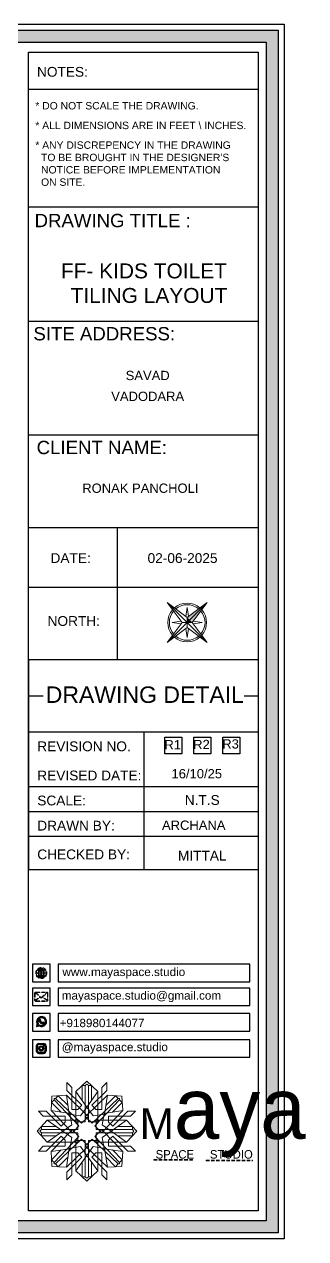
# Model space of a CAD drawing. Header units: millimetres. Extents: x 56222 to 3066687, y -650199 to -121287.
# Drawn here: x 156781.1 to 156818.9, y -180410.4 to -180247.1 of the extents above; entities that cross this region are included whole.
import ezdxf
from ezdxf.enums import TextEntityAlignment as Align

# ---------------------------------------------------------------- set-up
doc = ezdxf.new("R2010")
doc.units = ezdxf.units.MM
doc.header["$MEASUREMENT"] = 0
doc.linetypes.add('DASHEDX2', pattern=[1.5, 1, -0.5])
for name, color, linetype, lineweight in [('Dimension', 10, 'DASHEDX2', 20), ('NAME PLATE', 7, 'Continuous', 25), ('title block', 7, 'Continuous', 9)]:
    doc.layers.add(name, color=color, linetype=linetype, lineweight=lineweight)
doc.styles.add('Arial', font='arial.ttf')
doc.styles.get("Standard").update_dxf_attribs({"font": 'arial.ttf', "height": 6})

# ---------------------------------------------------------------- blocks, each defined once
blk = doc.blocks.new('FSFSF')
at = {"color": 42, "lineweight": 5, "true_color": 0xe0ac11}
for p, q in [((28600.03, 143.51), (28600.03, 140.16)), ((28602.15, 141.41), (28600.03, 143.51)), ((28602.15, 141.41), (28602.15, 131.95)), ((28603.86, 139.69), (28608.58, 144.08)), ((28607.9, 142.22), (28606.58, 142.22)), ((28606.58, 142.22), (28606.58, 135.84)), ((28607.9, 142.22), (28608.58, 142.85)), ((28607.9, 142.22), (28607.9, 126.58)), ((28613.31, 139.69), (28608.58, 144.08)), ((28609.27, 142.22), (28608.59, 142.85)), ((28609.27, 142.22), (28609.27, 126.58)), ((28609.27, 142.22), (28610.59, 142.22)), ((28610.59, 142.22), (28610.59, 135.84)), ((28615.02, 141.41), (28617.14, 143.51)), ((28615.02, 141.41), (28615.02, 131.95)), ((28617.14, 143.51), (28617.14, 140.16)), ((28593.19, 131.45), (28593.54, 137.71)), ((28593.39, 135), (28594.56, 136.12)), ((28599.8, 138.06), (28593.54, 137.71)), ((28595.12, 136.69), (28594.53, 136.69)), ((28594.56, 136.12), (28594.56, 136.71)), ((28605.17, 124.98), (28594.56, 136.12)), ((28596.24, 137.86), (28595.12, 136.69)), ((28606.27, 126.08), (28595.12, 136.69)), ((28596.24, 137.86), (28600.47, 133.65)), ((28601.03, 130), (28599.8, 138.06)), ((28599.8, 138.05), (28608.58, 129.56)), ((28606.47, 133.76), (28600.03, 140.16)), ((28603.86, 126.58), (28603.86, 139.69)), ((28603.86, 139.69), (28608.58, 133.02)), ((28613.31, 139.69), (28608.59, 133.02)), ((28617.37, 138.05), (28608.59, 129.56)), ((28610.7, 133.76), (28617.14, 140.16)), ((28610.9, 126.08), (28622.05, 136.69)), ((28612.02, 124.98), (28622.62, 136.12)), ((28613.31, 126.58), (28613.31, 139.69)), ((28616.14, 130), (28617.37, 138.06)), ((28620.93, 137.86), (28616.7, 133.65)), ((28617.37, 138.06), (28623.63, 137.71)), ((28620.93, 137.86), (28622.05, 136.69)), ((28622.05, 136.69), (28622.64, 136.69)), ((28622.62, 136.12), (28622.62, 136.71)), ((28623.8, 135), (28622.62, 136.12)), ((28624, 131.45), (28623.65, 137.71)), ((28587.73, 131.22), (28591.08, 131.22)), ((28589.84, 129.1), (28587.73, 131.22)), ((28597.49, 124.78), (28591.08, 131.22)), ((28593.19, 131.45), (28601.69, 122.67)), ((28601.25, 130.22), (28593.19, 131.45)), ((28593.39, 135), (28597.6, 130.78)), ((28604.75, 131.95), (28602.15, 131.95)), ((28606.47, 133.76), (28604.75, 131.95)), ((28605.86, 129.18), (28608.58, 133.02)), ((28611.31, 129.18), (28608.59, 133.02)), ((28610.7, 133.76), (28612.42, 131.95)), ((28612.42, 131.95), (28615.02, 131.95)), ((28623.99, 131.45), (28615.5, 122.67)), ((28615.94, 130.22), (28624, 131.45)), ((28623.8, 135), (28619.59, 130.78)), ((28619.7, 124.78), (28626.1, 131.22)), ((28629.45, 131.22), (28626.1, 131.22)), ((28627.34, 129.1), (28629.45, 131.22)), ((28591.56, 127.39), (28587.17, 122.66)), ((28589.84, 129.1), (28599.29, 129.1)), ((28604.66, 127.39), (28591.56, 127.39)), ((28591.56, 127.39), (28598.23, 122.67)), ((28597.49, 124.78), (28599.29, 126.5)), ((28602.07, 125.39), (28598.23, 122.67)), ((28599.29, 126.5), (28599.29, 129.1)), ((28605.86, 129.18), (28601.03, 130)), ((28602.07, 125.39), (28601.25, 130.22)), ((28603.68, 126.54), (28603.68, 127.39)), ((28604.66, 126.54), (28603.68, 126.54)), ((28604.71, 127.57), (28603.86, 127.57)), ((28607.9, 126.58), (28603.86, 126.58)), ((28604.66, 123.35), (28604.66, 127.39)), ((28604.7, 126.58), (28604.71, 127.57)), ((28606.27, 126.08), (28608.58, 128.27)), ((28607.9, 128.92), (28608.58, 129.56)), ((28607.9, 128.92), (28608.58, 128.27)), ((28609.27, 128.92), (28608.59, 129.56)), ((28609.27, 128.92), (28608.59, 128.27)), ((28610.9, 126.08), (28608.59, 128.27)), ((28609.27, 126.58), (28613.31, 126.58)), ((28611.31, 129.18), (28616.14, 130)), ((28612.46, 126.58), (28612.46, 127.57)), ((28612.46, 127.57), (28613.31, 127.57)), ((28612.52, 123.35), (28612.52, 127.39)), ((28612.52, 127.39), (28625.63, 127.39)), ((28612.52, 126.54), (28613.51, 126.54)), ((28613.51, 126.54), (28613.51, 127.39)), ((28615.12, 125.39), (28615.94, 130.22)), ((28615.12, 125.39), (28618.96, 122.67)), ((28627.34, 129.1), (28617.89, 129.1)), ((28617.89, 126.5), (28617.89, 129.1)), ((28619.7, 124.78), (28617.89, 126.5)), ((28625.63, 127.39), (28618.96, 122.67)), ((28625.63, 127.39), (28630.02, 122.66)), ((28591.56, 117.94), (28587.17, 122.66)), ((28589.03, 123.35), (28588.4, 122.67)), ((28589.03, 121.98), (28588.4, 122.65)), ((28589.03, 123.35), (28589.03, 124.67)), ((28589.03, 124.67), (28595.4, 124.67)), ((28589.03, 123.35), (28604.66, 123.35)), ((28589.03, 121.98), (28604.66, 121.98)), ((28589.03, 121.98), (28589.03, 120.66)), ((28589.03, 120.66), (28595.4, 120.66)), ((28597.49, 120.54), (28591.08, 114.11)), ((28591.56, 117.94), (28598.23, 122.65)), ((28593.19, 113.88), (28601.69, 122.65)), ((28605.17, 120.35), (28594.56, 109.2)), ((28597.49, 120.54), (28599.29, 118.83)), ((28602.07, 119.94), (28598.23, 122.65)), ((28602.33, 123.35), (28601.69, 122.67)), ((28602.33, 121.98), (28601.69, 122.65)), ((28602.33, 123.35), (28602.97, 122.67)), ((28602.33, 121.98), (28602.97, 122.65)), ((28605.17, 124.98), (28602.97, 122.67)), ((28605.17, 120.35), (28602.97, 122.65)), ((28604.66, 121.98), (28604.66, 117.94)), ((28612.02, 124.98), (28614.21, 122.67)), ((28612.02, 120.35), (28614.21, 122.65)), ((28612.02, 120.35), (28622.62, 109.2)), ((28628.16, 123.35), (28612.52, 123.35)), ((28612.52, 121.98), (28612.52, 117.94)), ((28628.16, 121.98), (28612.52, 121.98)), ((28614.85, 123.35), (28614.21, 122.67)), ((28614.85, 121.98), (28614.21, 122.65)), ((28614.85, 123.35), (28615.5, 122.67)), ((28614.85, 121.98), (28615.5, 122.65)), ((28615.12, 119.94), (28618.96, 122.65)), ((28623.99, 113.88), (28615.5, 122.65)), ((28619.7, 120.54), (28617.89, 118.83)), ((28625.63, 117.94), (28618.96, 122.65)), ((28619.7, 120.54), (28626.1, 114.11)), ((28628.16, 124.67), (28621.78, 124.67)), ((28628.16, 120.66), (28621.78, 120.66)), ((28625.63, 117.94), (28630.02, 122.66)), ((28628.16, 123.35), (28628.16, 124.67)), ((28628.16, 123.35), (28628.78, 122.67)), ((28628.16, 121.98), (28628.78, 122.65)), ((28628.16, 121.98), (28628.16, 120.66)), ((28589.84, 116.23), (28587.73, 114.11)), ((28589.84, 116.23), (28599.29, 116.23)), ((28604.66, 117.94), (28591.56, 117.94)), ((28601.25, 115.1), (28593.19, 113.87)), ((28606.27, 119.15), (28595.12, 108.54)), ((28599.29, 118.83), (28599.29, 116.23)), ((28599.8, 107.17), (28608.58, 115.67)), ((28601.03, 115.23), (28599.8, 107.17)), ((28605.86, 116.05), (28601.03, 115.23)), ((28602.07, 119.94), (28601.25, 115.1)), ((28604.66, 118.78), (28603.68, 118.78)), ((28603.68, 118.78), (28603.68, 117.94)), ((28607.9, 118.65), (28603.86, 118.65)), ((28603.86, 118.65), (28603.86, 105.54)), ((28604.71, 117.66), (28603.86, 117.66)), ((28604.7, 118.65), (28604.71, 117.66)), ((28605.86, 116.05), (28608.58, 112.21)), ((28606.27, 119.15), (28608.58, 116.96)), ((28607.9, 103.01), (28607.9, 118.65)), ((28607.9, 116.31), (28608.58, 116.96)), ((28607.9, 116.31), (28608.58, 115.67)), ((28610.9, 119.15), (28608.59, 116.96)), ((28609.27, 116.31), (28608.59, 116.96)), ((28609.27, 116.31), (28608.59, 115.67)), ((28611.31, 116.05), (28608.59, 112.21)), ((28617.37, 107.17), (28608.59, 115.67)), ((28609.27, 118.65), (28613.31, 118.65)), ((28609.27, 103.01), (28609.27, 118.65)), ((28610.9, 119.15), (28622.05, 108.54)), ((28611.31, 116.05), (28616.14, 115.23)), ((28612.46, 118.65), (28612.46, 117.66)), ((28612.46, 117.66), (28613.31, 117.66)), ((28612.52, 118.78), (28613.51, 118.78)), ((28612.52, 117.94), (28625.63, 117.94)), ((28613.31, 118.65), (28613.31, 105.54)), ((28613.51, 118.78), (28613.51, 117.94)), ((28615.12, 119.94), (28615.94, 115.1)), ((28615.94, 115.1), (28624, 113.87)), ((28616.14, 115.23), (28617.37, 107.17)), ((28617.89, 118.83), (28617.89, 116.23)), ((28627.34, 116.23), (28617.89, 116.23)), ((28627.34, 116.23), (28629.45, 114.11)), ((28587.73, 114.11), (28591.08, 114.11)), ((28593.19, 113.87), (28593.54, 107.62)), ((28593.39, 110.32), (28597.6, 114.55)), ((28593.39, 110.32), (28594.56, 109.2)), ((28596.24, 107.37), (28600.47, 111.58)), ((28606.47, 111.47), (28600.03, 105.07)), ((28602.15, 103.82), (28602.15, 113.27)), ((28604.75, 113.27), (28602.15, 113.27)), ((28603.86, 105.54), (28608.58, 112.21)), ((28606.47, 111.47), (28604.75, 113.27)), ((28613.31, 105.54), (28608.59, 112.21)), ((28610.7, 111.47), (28612.42, 113.27)), ((28610.7, 111.47), (28617.14, 105.07)), ((28612.42, 113.27), (28615.02, 113.27)), ((28615.02, 103.82), (28615.02, 113.27)), ((28620.93, 107.37), (28616.7, 111.58)), ((28623.8, 110.32), (28619.59, 114.55)), ((28623.8, 110.32), (28622.62, 109.2)), ((28624, 113.87), (28623.65, 107.62)), ((28629.45, 114.11), (28626.1, 114.11)), ((28599.8, 107.17), (28593.54, 107.52)), ((28595.12, 108.54), (28594.53, 108.54)), ((28594.56, 109.2), (28594.56, 108.61)), ((28596.24, 107.37), (28595.12, 108.54)), ((28600.03, 101.71), (28600.03, 105.07)), ((28603.86, 105.54), (28608.58, 101.15)), ((28606.58, 103.01), (28606.58, 109.38)), ((28613.31, 105.54), (28608.58, 101.15)), ((28610.59, 103.01), (28610.59, 109.38)), ((28617.14, 101.71), (28617.14, 105.07)), ((28617.37, 107.17), (28623.63, 107.52)), ((28620.93, 107.37), (28622.05, 108.54)), ((28622.05, 108.54), (28622.64, 108.54)), ((28622.62, 109.2), (28622.62, 108.61)), ((28602.15, 103.82), (28600.03, 101.71)), ((28607.9, 103.01), (28606.58, 103.01)), ((28607.9, 103.01), (28608.58, 102.38)), ((28609.27, 103.01), (28608.59, 102.38)), ((28609.27, 103.01), (28610.59, 103.01)), ((28615.02, 103.82), (28617.14, 101.71))]:
    blk.add_line(p, q, dxfattribs=at)
blk = doc.blocks.new('hgwg')
at = {"layer": 'Dimension', "true_color": 0xd39e00}
h = blk.add_hatch(color=42, dxfattribs=at)
h.dxf.hatch_style = 1
h.paths.add_polyline_path([(27505.71, 45.05), (27494.27, 45.05), (27494.27, 44.9), (27505.71, 44.9)])
h = blk.add_hatch(color=42, dxfattribs=at)
h.dxf.hatch_style = 1
h.paths.add_polyline_path([(27523.3, 44.9), (27509.68, 44.9), (27509.68, 44.75), (27523.3, 44.75)])
at = {"layer": 'Dimension', "color": 42, "true_color": 0xd39e00}
for p, q in [((27494.27, 45.05), (27505.71, 45.05)), ((27494.27, 44.9), (27494.27, 45.05)), ((27494.27, 44.9), (27505.71, 44.9)), ((27505.71, 45.05), (27505.71, 44.9)), ((27509.68, 44.9), (27523.3, 44.9)), ((27509.68, 44.9), (27509.68, 44.75)), ((27509.68, 44.75), (27523.3, 44.75)), ((27523.3, 44.75), (27523.3, 44.9))]:
    blk.add_line(p, q, dxfattribs=at)
at = {"layer": 'Dimension', "color": 42, "true_color": 0xd39e00, "attachment_point": 1}
for s, width, insert, char_height in [('{\\fCinzel|b0|i0|c0|p2;\\H1.5x;M\\fAmsterdam One|b0|i0|c0|p2;\\H2x;aya}', 85.3277, (27490.17, 69.17), 6), ('{\\fCinzel|b0|i0|c0|p2;SPACE     STUDIO}', 66.129, (27494.83, 47.86), 2.5)]:
    blk.add_mtext_dynamic_manual_height_columns(s, width=width, gutter_width=30, heights=[0], dxfattribs=dict(at, insert=insert, char_height=char_height))
blk = doc.blocks.new('QEGW4TG')
at = {"layer": 'Dimension', "true_color": 0x000000}
h = blk.add_hatch(color=18, dxfattribs=at)
h.dxf.hatch_style = 1
h.paths.add_polyline_path([(2.69, 1.93, 0.170513), (2.95, 1.97, 0.190337), (3.11, 2.18, 0.316231), (3.07, 2.28), (2.79, 2.37, 0.273721), (2.69, 2.34, 0.040749), (2.63, 2.27, -0.441282), (2.53, 2.25, -0.11828), (2.06, 2.64, -0.441282), (2.07, 2.74, 0.040749), (2.13, 2.81, 0.290083), (2.14, 2.92), (2.01, 3.18, 0.316231), (1.91, 3.2, 0.190337), (1.73, 3, 0.170513), (1.72, 2.74, 0.252784)], flags=0)
h.paths.add_polyline_path([(1.19, 1.98), (1.03, 1.3, 0.550912), (1.11, 1.23), (1.75, 1.39, 6.344125)])
h.paths.add_polyline_path([(1.81, 1.7), (1.4, 1.6), (1.5, 2.03, -9.071339)], flags=16)
h.paths.add_polyline_path([(3.11, 2.16, -0.17811), (2.95, 1.97, -0.170513), (2.69, 1.93, -0.252784), (1.72, 2.74, -0.170513), (1.73, 3, -0.17811), (1.89, 3.19, -0.370089), (2.01, 3.18), (2.14, 2.92, -0.307185), (2.13, 2.8, -0.041087), (2.06, 2.73, 0.321676), (2.05, 2.65, 0.126524), (2.55, 2.24, 0.312216), (2.62, 2.26, -0.041087), (2.68, 2.34, -0.290673), (2.79, 2.37), (3.07, 2.28, -0.370089)], flags=0)
h = blk.add_hatch(color=18, dxfattribs=at)
h.dxf.hatch_style = 1
h.paths.add_polyline_path([(2.79, 2.37, 0.273721), (2.69, 2.34, 0.040749), (2.63, 2.27, -0.441282), (2.53, 2.25, -0.11828), (2.06, 2.64, -0.441282), (2.07, 2.74, 0.040749), (2.13, 2.81, 0.290083), (2.14, 2.92), (2.01, 3.18, 0.316231), (1.91, 3.2, 0.190337), (1.73, 3, 0.170513), (1.72, 2.74, 0.252784), (2.69, 1.93, 0.170513), (2.95, 1.97, 0.190337), (3.11, 2.18, 0.316231), (3.07, 2.28)])
for p, q in [((1.19, 1.98), (1.03, 1.3)), ((1.1, 1.23), (1.75, 1.39)), ((1.5, 2.03), (1.4, 1.6)), ((1.4, 1.6), (1.81, 1.7)), ((2.01, 3.18), (2.14, 2.92)), ((3.07, 2.28), (2.8, 2.36))]:
    blk.add_line(p, q)
blk.add_lwpolyline([(0, 0), (4.68, 0), (4.68, 4.68), (0, 4.68)], close=True)
for centre, radius, start, end in [((2.39, 2.56), 1.34, 241.4727, 205.6422), ((2.39, 2.56), 1.04, 235.9962, 210.8333), ((1.09, 1.29), 0.0598, 164.8483, 282.1458), ((2.09, 2.87), 0.39, 159.7007, 198.4072), ((2.96, 3.23), 1.33, 201.4218, 258.1669), ((2.07, 2.87), 0.364, 118.9685, 159.3648), ((1.94, 3.12), 0.0896, 41.8985, 123.1344), ((2.11, 2.68), 0.066, 135.9932, 224.8892), ((1.67, 3.16), 0.586, 312.4617, 321.8728), ((3.12, 3.42), 1.31, 216.5455, 243.5279), ((2.05, 2.87), 0.104, 320.3924, 28.6971), ((2.57, 2.3), 0.066, 234.2482, 323.1441), ((3.11, 1.94), 0.586, 137.2645, 146.6756), ((2.76, 2.27), 0.104, 70.4402, 138.745), ((2.75, 2.31), 0.39, 260.7301, 299.4366), ((2.76, 2.29), 0.364, 299.7725, 340.1688), ((3.03, 2.2), 0.0896, 336.0029, 57.2388)]:
    blk.add_arc(centre, radius, start, end)
blk = doc.blocks.new('ASGERG')
at = {"layer": 'Dimension', "true_color": 0x000000}
h = blk.add_hatch(color=18, dxfattribs=at)
h.dxf.hatch_style = 1
h.paths.add_polyline_path([(0.99, 1.7, 0.353872), (1.69, 1.03), (2.96, 1.03, 0.353872), (3.66, 1.7), (3.66, 2.99, 0.353872), (2.96, 3.67), (1.69, 3.67, 0.353872), (0.99, 2.99)])
h.paths.add_polyline_path([(1.27, 2.97, -0.353872), (1.72, 3.4), (2.94, 3.4, -0.353872), (3.38, 2.97), (3.38, 1.72, -0.353872), (2.94, 1.3), (1.72, 1.3, -0.353872), (1.27, 1.72)], flags=16)
h.paths.add_polyline_path([(3.02, 2.35, -1), (1.64, 2.35, -1)], flags=0)
h.paths.add_polyline_path([(2.74, 2.35, -1), (1.92, 2.35, -1)], flags=0)
h.paths.add_polyline_path([(2.86, 3.02, -1), (3.19, 3.02, -1)], flags=0)
h.paths.add_polyline_path([(1.64, 2.35, 1), (3.02, 2.35, 1)], flags=0)
h = blk.add_hatch(color=18, dxfattribs=at)
h.dxf.hatch_style = 1
h.paths.add_polyline_path([(1.64, 2.35, 1), (3.02, 2.35, 1)])
h.paths.add_polyline_path([(2.74, 2.35, -1), (1.92, 2.35, -1)], flags=16)
h = blk.add_hatch(color=18, dxfattribs=at)
h.dxf.hatch_style = 1
h.paths.add_polyline_path([(3.19, 3.02, 1), (2.86, 3.02, 1)])
for p, q in [((1.69, 3.67), (2.96, 3.67)), ((2.94, 3.4), (1.72, 3.4)), ((0.99, 2.99), (0.99, 1.7)), ((1.27, 2.97), (1.27, 1.72)), ((1.69, 1.03), (2.96, 1.03)), ((2.94, 1.3), (1.72, 1.3)), ((3.38, 2.97), (3.38, 1.72)), ((3.66, 2.99), (3.66, 1.7))]:
    blk.add_line(p, q)
blk.add_lwpolyline([(0, 0), (4.68, 0), (4.68, 4.68), (0, 4.68)], close=True)
for centre, radius in [((2.33, 2.35), 0.694), ((2.33, 2.35), 0.414), ((3.02, 3.02), 0.168)]:
    blk.add_circle(centre, radius)
for centre, radius, start, end in [((1.76, 2.89), 0.778, 94.8631, 172.8127), ((1.76, 2.91), 0.491, 94.8631, 172.8127), ((2.9, 2.91), 0.491, 7.1873, 85.1369), ((2.89, 2.89), 0.778, 7.1873, 85.1369), ((1.76, 1.8), 0.778, 187.1873, 265.1369), ((1.76, 1.78), 0.491, 187.1873, 265.1369), ((2.9, 1.78), 0.491, 274.8631, 352.8127), ((2.89, 1.8), 0.778, 274.8631, 352.8127)]:
    blk.add_arc(centre, radius, start, end)
blk = doc.blocks.new('ETYETE')
at = {"layer": 'Dimension', "true_color": 0x000000}
h = blk.add_hatch(color=18, dxfattribs=at)
h.dxf.hatch_style = 1
h.paths.add_polyline_path([(3.76, 1.14, 0.414214), (4.12, 1.5), (4.12, 3.29, 0.414214), (3.76, 3.65), (0.92, 3.65, 0.414214), (0.56, 3.29), (0.56, 1.5, 0.414214), (0.92, 1.14)])
h.paths.add_polyline_path([(2.61, 2.22), (3.92, 1.34, -0.198912), (3.76, 1.28), (0.92, 1.28, -0.198912), (0.76, 1.34), (2.08, 2.22), (2.34, 1.98)], flags=16)
h.paths.add_polyline_path([(2.34, 2.16), (0.89, 3.51, -0.028783), (0.92, 3.52), (3.76, 3.52, -0.028783), (3.79, 3.51)], flags=16)
h.paths.add_polyline_path([(2.71, 2.32), (3.92, 3.45, -0.202482), (3.99, 3.29), (3.99, 1.5, -0.043076), (3.98, 1.46)], flags=16)
h.paths.add_polyline_path([(1.98, 2.32), (0.7, 1.46, -0.043076), (0.7, 1.5), (0.7, 3.29, -0.202482), (0.76, 3.45)], flags=16)
blk.add_lwpolyline([(0, 0), (4.68, 0), (4.68, 4.68), (0, 4.68)], close=True)
at = {"layer": 'Dimension', "color": 18, "true_color": 0x000000}
for p, q in [((0.56, 3.29), (0.56, 1.5)), ((0.7, 3.29), (0.7, 1.5)), ((0.76, 3.45), (1.98, 2.32)), ((0.89, 3.51), (2.34, 2.16)), ((0.92, 3.65), (3.76, 3.65)), ((0.92, 3.52), (3.76, 3.52)), ((2.34, 2.16), (3.79, 3.51)), ((2.71, 2.32), (3.92, 3.45)), ((3.99, 3.29), (3.99, 1.5)), ((4.12, 3.29), (4.12, 1.5)), ((0.7, 1.46), (1.98, 2.32)), ((0.76, 1.34), (2.08, 2.22)), ((0.92, 1.28), (3.76, 1.28)), ((0.92, 1.14), (3.76, 1.14)), ((2.08, 2.22), (2.34, 1.98)), ((2.34, 1.98), (2.61, 2.22)), ((3.92, 1.34), (2.61, 2.22)), ((3.98, 1.46), (2.71, 2.32))]:
    blk.add_line(p, q, dxfattribs=at)
for centre, radius, start, end in [((0.92, 3.29), 0.358, 90, 180), ((0.92, 3.29), 0.224, 134.2136, 180), ((0.92, 3.29), 0.224, 90, 96.5948), ((3.76, 3.29), 0.358, 0, 90), ((3.76, 3.29), 0.224, 83.4052, 90), ((3.76, 3.29), 0.224, 0, 45.7864), ((0.92, 1.5), 0.358, 180, 270), ((0.92, 1.5), 0.224, 180, 189.8662), ((0.92, 1.5), 0.224, 225, 270), ((3.76, 1.5), 0.358, 270, 0), ((3.76, 1.5), 0.224, 270, 315), ((3.76, 1.5), 0.224, 350.1338, 0)]:
    blk.add_arc(centre, radius, start, end, dxfattribs=at)
blk = doc.blocks.new('DTGWEGEARG')
at = {"layer": 'Dimension', "true_color": 0x000000}
h = blk.add_hatch(color=18, dxfattribs=at)
h.dxf.hatch_style = 1
h.paths.add_polyline_path([(3.83, 2.34, 1), (0.85, 2.34, 1)])
h.paths.add_polyline_path([(2.51, 1.01, 0.105795), (2.96, 1.58, -0.055205), (3.3, 1.41, -0.169822)], flags=16)
h.paths.add_polyline_path([(2.41, 1.12), (2.41, 1.69, -0.058279), (2.81, 1.63, -0.103353)], flags=16)
h.paths.add_polyline_path([(2.26, 1.13, -0.101741), (1.87, 1.63, -0.057171), (2.26, 1.69)], flags=16)
h.paths.add_polyline_path([(2.17, 1.01, -0.169822), (1.38, 1.41, -0.055205), (1.72, 1.58, 0.105795)], flags=16)
h.paths.add_polyline_path([(3.02, 1.72, 0.081336), (3.13, 2.27), (3.68, 2.27, -0.152069), (3.4, 1.52, 0.05687)], flags=16)
h.paths.add_polyline_path([(2.87, 1.77, 0.061945), (2.41, 1.84), (2.41, 2.27), (2.98, 2.27, -0.081344)], flags=16)
h.paths.add_polyline_path([(2.26, 1.84, 0.060923), (1.8, 1.77, -0.081344), (1.7, 2.27), (2.26, 2.27)], flags=16)
h.paths.add_polyline_path([(1.66, 1.72, 0.05687), (1.28, 1.52, -0.152069), (1, 2.27), (1.55, 2.27, 0.081336)], flags=16)
h.paths.add_polyline_path([(2.41, 2.42), (2.41, 2.83, 0.061945), (2.87, 2.91, -0.080009), (2.98, 2.42)], flags=16)
h.paths.add_polyline_path([(3.13, 2.42, 0.080116), (3.02, 2.96, 0.05687), (3.4, 3.16, 0.028258), (3.3, 3.27, -0.055205), (2.96, 3.1, 0.105795), (2.51, 3.67, -0.36029), (3.68, 2.42)], flags=16)
h.paths.add_polyline_path([(2.26, 2.42), (1.7, 2.42, -0.080009), (1.8, 2.91, 0.060923), (2.26, 2.84)], flags=16)
h.paths.add_polyline_path([(1.55, 2.42), (1, 2.42, -0.150466), (1.28, 3.16, 0.05687), (1.66, 2.96, 0.080116)], flags=16)
h.paths.add_polyline_path([(2.41, 2.98), (2.41, 3.56, -0.103353), (2.81, 3.05, -0.058279)], flags=16)
h.paths.add_polyline_path([(2.26, 2.99, -0.057171), (1.87, 3.05, -0.101741), (2.26, 3.55)], flags=16)
h.paths.add_polyline_path([(1.72, 3.1, -0.055205), (1.38, 3.27, -0.169822), (2.17, 3.67, 0.105795)], flags=16)
blk.add_lwpolyline([(0, 0), (4.68, 0), (4.68, 4.68), (0, 4.68)], close=True)
at = {"layer": 'Dimension', "color": 18, "true_color": 0x000000}
for p, q in [((2.26, 3.55), (2.26, 2.99)), ((2.41, 3.56), (2.41, 2.98)), ((1, 2.42), (1.55, 2.42)), ((1, 2.27), (1.55, 2.27)), ((1.7, 2.42), (2.26, 2.42)), ((1.7, 2.27), (2.26, 2.27)), ((2.26, 2.84), (2.26, 2.42)), ((2.26, 2.27), (2.26, 1.84)), ((2.26, 1.69), (2.26, 1.13)), ((2.41, 2.83), (2.41, 2.42)), ((2.41, 2.42), (2.98, 2.42)), ((2.41, 2.27), (2.98, 2.27)), ((2.41, 2.27), (2.41, 1.84)), ((2.41, 1.69), (2.41, 1.12)), ((3.13, 2.42), (3.68, 2.42)), ((3.13, 2.27), (3.68, 2.27))]:
    blk.add_line(p, q, dxfattribs=at)
blk.add_circle((2.34, 2.34), 1.49, dxfattribs=at)
for centre, radius, start, end in [((2.34, 2.34), 1.34, 97.3549, 135.9073), ((2.34, 4.74), 1.75, 236.7417, 249.3811), ((3.28, 2.34), 1.73, 129.9301, 154.0867), ((3.28, 2.34), 1.58, 130.1073, 153.3446), ((1.4, 2.34), 1.58, 26.6554, 50.2584), ((2.34, 2.34), 1.34, 3.3907, 82.6451), ((1.4, 2.34), 1.73, 25.9133, 50.0699), ((2.34, 4.74), 1.75, 290.6189, 303.2583), ((2.34, 2.34), 1.34, 142.3819, 176.6093), ((2.34, 2.34), 1.34, 183.0315, 217.6181), ((2.34, 4.74), 1.9, 236.1399, 249.1595), ((2.34, -0.06), 1.9, 110.8405, 123.8601), ((2.34, -0.06), 1.75, 110.6189, 123.2583), ((2.34, 2.34), 1.34, 224.0927, 262.6451), ((3.28, 2.34), 1.73, 159.0567, 177.3789), ((3.28, 2.34), 1.73, 182.3435, 200.9433), ((3.28, 2.34), 1.58, 158.8325, 177.1302), ((3.28, 2.34), 1.58, 182.5658, 201.1675), ((3.28, 2.34), 1.73, 205.9133, 230.0699), ((2.34, 4.74), 1.9, 253.6799, 267.6253), ((2.34, -0.06), 1.9, 92.3747, 106.3201), ((2.34, 4.74), 1.75, 254.3336, 267.422), ((2.34, -0.06), 1.75, 92.578, 105.6664), ((3.28, 2.34), 1.58, 206.6554, 229.8927), ((2.34, 4.74), 1.75, 272.3248, 285.6664), ((2.34, 4.74), 1.9, 272.1415, 286.3201), ((2.34, -0.06), 1.9, 73.6799, 87.8585), ((2.34, -0.06), 1.75, 74.3336, 87.6752), ((1.4, 2.34), 1.58, 309.7416, 333.3446), ((1.4, 2.34), 1.73, 309.9301, 334.0867), ((2.34, 2.34), 1.34, 277.3549, 315.9073), ((1.4, 2.34), 1.58, 2.8698, 21.1675), ((1.4, 2.34), 1.58, 338.8325, 357.4342), ((2.34, -0.06), 1.75, 56.7417, 69.3811), ((2.34, 4.74), 1.9, 290.8405, 303.8601), ((1.4, 2.34), 1.73, 2.6211, 20.9433), ((1.4, 2.34), 1.73, 339.0567, 357.6565), ((2.34, -0.06), 1.9, 56.1399, 69.1595), ((2.34, 2.34), 1.34, 322.3819, 356.9685)]:
    blk.add_arc(centre, radius, start, end, dxfattribs=at)
blk = doc.blocks.new('4t')
at = {"transparency": 33554607}
h = blk.add_hatch(color=1, dxfattribs=at)
h.dxf.hatch_style = 1
h.paths.add_polyline_path([(45531.33, -35822.29), (45529.23, -35821.83), (45528.09, -35837.01)])
h = blk.add_hatch(color=1, dxfattribs=at)
h.dxf.hatch_style = 1
h.paths.add_polyline_path([(45533.44, -35822.75), (45531.33, -35822.29), (45528.09, -35837.01)])
h = blk.add_hatch(color=1, dxfattribs=at)
h.dxf.hatch_style = 1
h.paths.add_polyline_path([(45531.8, -35820.19), (45529.23, -35821.83), (45531.33, -35822.29)])
h = blk.add_hatch(color=1, dxfattribs=at)
h.dxf.hatch_style = 1
h.paths.add_polyline_path([(45531.8, -35820.19), (45531.33, -35822.29), (45533.44, -35822.75)])
at = {"layer": 'title block', "color": 7, "lineweight": 9}
for p, q in [((45535.51, -35803.37), (45530.16, -35817.62)), ((45535.51, -35803.37), (45531.8, -35820.19)), ((45534.36, -35818.55), (45535.51, -35803.37)), ((45530.5, -35816.7), (45526.88, -35812.49)), ((45526.88, -35812.49), (45529.18, -35817.55)), ((45539.5, -35815.27), (45534.44, -35817.57)), ((45535.28, -35818.89), (45539.5, -35815.27)), ((45530.16, -35817.62), (45514.98, -35816.48)), ((45514.98, -35816.48), (45529.23, -35821.83)), ((45514.98, -35816.48), (45531.8, -35820.19)), ((45528.31, -35821.48), (45524.1, -35825.11)), ((45524.1, -35825.11), (45529.16, -35822.81)), ((45531.8, -35820.19), (45528.09, -35837.01)), ((45529.23, -35821.83), (45528.09, -35837.01)), ((45528.09, -35837.01), (45533.44, -35822.75)), ((45531.8, -35820.19), (45529.23, -35821.83)), ((45531.8, -35820.19), (45530.16, -35817.62)), ((45534.36, -35818.55), (45531.8, -35820.19)), ((45533.44, -35822.75), (45531.8, -35820.19)), ((45531.8, -35820.19), (45548.62, -35823.9)), ((45533.44, -35822.75), (45548.62, -35823.9)), ((45548.62, -35823.9), (45534.36, -35818.55)), ((45536.71, -35827.89), (45534.42, -35822.83)), ((45533.09, -35823.67), (45536.71, -35827.89))]:
    blk.add_line(p, q, dxfattribs=at)
for radius, start, end in [(11.79, 81.35997, 163.76651), (10.83, 82.42855, 162.69793), (10.83, 352.42855, 72.69793), (11.79, 351.35997, 73.76651), (11.79, 171.35997, 253.76651), (10.83, 172.42855, 252.69793), (11.79, 261.35997, 343.76651), (10.83, 262.42855, 342.69793)]:
    blk.add_arc((45531.8, -35820.19), radius, start, end, dxfattribs=at)

msp = doc.modelspace()

# ---------------------------------------------------------------- hatches: boundary and pattern name
at = {"layer": 'NAME PLATE', "true_color": 0xd39e00}
h = msp.add_hatch(color=42, dxfattribs=at)
h.paths.add_polyline_path([(156585.429, -180409.638), (156815.236, -180409.638), (156815.236, -180247.882), (156585.429, -180247.882)])
h.paths.add_polyline_path([(156587.042, -180408.025), (156813.623, -180408.025), (156813.623, -180249.495), (156587.042, -180249.495)], flags=16)

# ---------------------------------------------------------------- linework, layer by layer
at = {"layer": 'NAME PLATE', "color": 42, "true_color": 0xd39e00}
for p, q in [((156812.532, -180255.842), (156781.652, -180255.842)), ((156812.532, -180271.658), (156781.652, -180271.658)), ((156812.532, -180287.058), (156781.652, -180287.058)), ((156812.532, -180302.364), (156781.652, -180302.364)), ((156812.532, -180314.836), (156781.652, -180314.836)), ((156793.6, -180314.836), (156793.6, -180332.563)), ((156812.532, -180322.86), (156781.652, -180322.86)), ((156812.532, -180332.563), (156781.652, -180332.563)), ((156781.652, -180332.563), (156781.652, -180360.788)), ((156812.532, -180332.563), (156812.532, -180360.788)), ((156781.652, -180337.402), (156783.649, -180337.402)), ((156810.665, -180337.402), (156812.532, -180337.402)), ((156781.652, -180342.24), (156812.532, -180342.24)), ((156797.233, -180360.788), (156797.233, -180342.24)), ((156812.532, -180349.659), (156781.652, -180349.659)), ((156812.532, -180353.001), (156781.652, -180353.001)), ((156812.532, -180356.342), (156781.652, -180356.342)), ((156781.652, -180360.788), (156812.532, -180360.788))]:
    msp.add_line(p, q, dxfattribs=at)
for points in [[(156584.622, -180247.076), (156816.043, -180247.076), (156816.043, -180410.445), (156584.622, -180410.445)], [(156585.429, -180247.882), (156815.236, -180247.882), (156815.236, -180409.638), (156585.429, -180409.638)], [(156587.042, -180249.495), (156813.623, -180249.495), (156813.623, -180408.025), (156587.042, -180408.025)], [(156781.652, -180406.698), (156781.652, -180250.823), (156812.532, -180250.823), (156812.532, -180406.698)], [(156799.991, -180342.958), (156802.265, -180342.958), (156802.265, -180345.232), (156799.991, -180345.232)], [(156803.887, -180342.958), (156806.161, -180342.958), (156806.161, -180345.232), (156803.887, -180345.232)], [(156807.782, -180342.958), (156810.056, -180342.958), (156810.056, -180345.232), (156807.782, -180345.232)]]:
    msp.add_lwpolyline(points, close=True, dxfattribs=at)
at = {"layer": 'NAME PLATE', "color": 18, "true_color": 0x000000}
for points in [[(156785.65, -180375.881), (156811.4, -180375.881), (156811.4, -180373.528), (156785.65, -180373.528)], [(156785.65, -180379.094), (156811.4, -180379.094), (156811.4, -180376.74), (156785.65, -180376.74)], [(156785.662, -180382.52), (156811.4, -180382.52), (156811.4, -180380.166), (156785.662, -180380.166)], [(156785.65, -180386.028), (156811.4, -180386.028), (156811.4, -180383.675), (156785.65, -180383.675)]]:
    msp.add_lwpolyline(points, close=True, dxfattribs=at)

# ---------------------------------------------------------------- block references
at = {"layer": 'NAME PLATE', "xscale": 0.2211820489160574, "yscale": 0.2211820489160574, "zscale": 0.2211820489160574, "rotation": 147.4367586490667}
msp.add_blockref('4t', (161026.383, -192425.274), dxfattribs=at)
at = {"layer": 'NAME PLATE', "color": 42, "true_color": 0xd39e00}
for name, p, xscale, yscale, zscale in [('DTGWEGEARG', (156782.209, -180375.881), 0.5030988240552282, 0.5030988240552282, 0.5030988240552282), ('ETYETE', (156782.209, -180379.094), 0.5030988240552282, 0.5030988240552282, 0.5030988240552282), ('QEGW4TG', (156782.221, -180382.52), 0.5030988240552282, 0.5030988240552282, 0.5030988240552282), ('ASGERG', (156782.209, -180386.028), 0.5030988240552282, 0.5030988240552282, 0.5030988240552282), ('FSFSF', (147835.248, -180434.362), 0.3129924963614532, 0.3129924963614532, 0.3129924963614532), ('hgwg', (144240.138, -180420.388), 0.4567628593793269, 0.4567628593793269, 0.4567628593793269)]:
    msp.add_blockref(name, p, dxfattribs=dict(at, xscale=xscale, yscale=yscale, zscale=zscale))

# ---------------------------------------------------------------- texts
at = {"layer": 'NAME PLATE', "style": 'Arial'}
for s, height, p in [('NOTES:', 1.3163, (156786.233, -180254.129)), ('DRAWING TITLE : ', 1.79144, (156793.331, -180274.37)), ('FF- KIDS TOILET', 2.01157, (156797.179, -180281.254)), ('TILING LAYOUT', 2.01157, (156797.863, -180284.562)), ('SITE ADDRESS:', 1.79144, (156791.85, -180289.596)), (' SAVAD ', 1.2497, (156797.692, -180294.944)), ('VADODARA', 1.2497, (156797.692, -180297.75)), ('CLIENT NAME:', 1.79144, (156791.524, -180304.902)), ('RONAK PANCHOLI    ', 1.24972, (156797.674, -180310.107)), ('DATE:', 1.3163, (156787.337, -180319.542)), ('02-06-2025', 1.3163, (156802.379, -180319.542)), ('NORTH:', 1.3163, (156787.757, -180328.004)), ('DRAWING DETAIL', 2.2148, (156797.306, -180338.363)), ('REVISION NO.', 1.31627, (156789.132, -180344.864)), ('REVISED DATE: ', 1.31627, (156790.103, -180348.788)), ('16/10/25', 1.2497, (156804.289, -180348.515)), ('SCALE:', 1.3163, (156786.119, -180352.155)), ('DRAWN BY:', 1.3163, (156788.059, -180355.537)), ('ARCHANA', 1.2497, (156803.881, -180355.443)), ('CHECKED BY:', 1.31627, (156789.081, -180359.399)), ('MITTAL', 1.3163, (156805.024, -180359.574))]:
    msp.add_text(s, height=height, dxfattribs=at).set_placement(p, align=Align.CENTER)
for s, insert, char_height, width, attachment_point in [('* DO NOT SCALE THE DRAWING.', (156782.586, -180257.537, 0), 0.99553, 38.46271, 1), ('* ALL DIMENSIONS ARE IN FEET \\\\ INCHES.', (156782.586, -180260.184, 0), 0.99553, 38.46271, 1), ("* ANY DISCREPENCY IN THE DRAWING \\P  TO BE BROUGHT IN THE DESIGNER'S\\P  NOTICE BEFORE IMPLEMENTATION \\P  ON SITE.", (156782.586, -180262.831, 0), 0.99553, 38.46271, 1), ('R1', (156801.055, -180343.365, 0), 1.2497, 1.71948, 2), ('R2', (156804.925, -180343.338, 0), 1.2497, 1.71948, 2), ('R3', (156808.832, -180343.261, 0), 1.2497, 1.71948, 2), ('N.T.S', (156805.024, -180350.773, 0), 1.3163, 2.56901, 2)]:
    msp.add_mtext(s, dxfattribs=dict(at, insert=insert, char_height=char_height, width=width, attachment_point=attachment_point))
at = {"layer": 'NAME PLATE', "color": 18, "true_color": 0x000000, "char_height": 1.12491, "attachment_point": 1}
for s, width, gutter_width, insert in [('www.mayaspace.studio', 17.65374, 14.767, (156786.231, -180373.988, 0)), ('mayaspace.studio@gmail.com', 11.01363, 9.213, (156786.142, -180377.161, 0)), ('+918980144077', 42.94802, 9.213, (156785.85, -180380.861, 0)), ('@mayaspace.studio', 11.01363, 9.213, (156786.142, -180384.095, 0))]:
    msp.add_mtext_dynamic_manual_height_columns(s, width=width, gutter_width=gutter_width, heights=[0], dxfattribs=dict(at, insert=insert))

doc.saveas('drawing.dxf')
